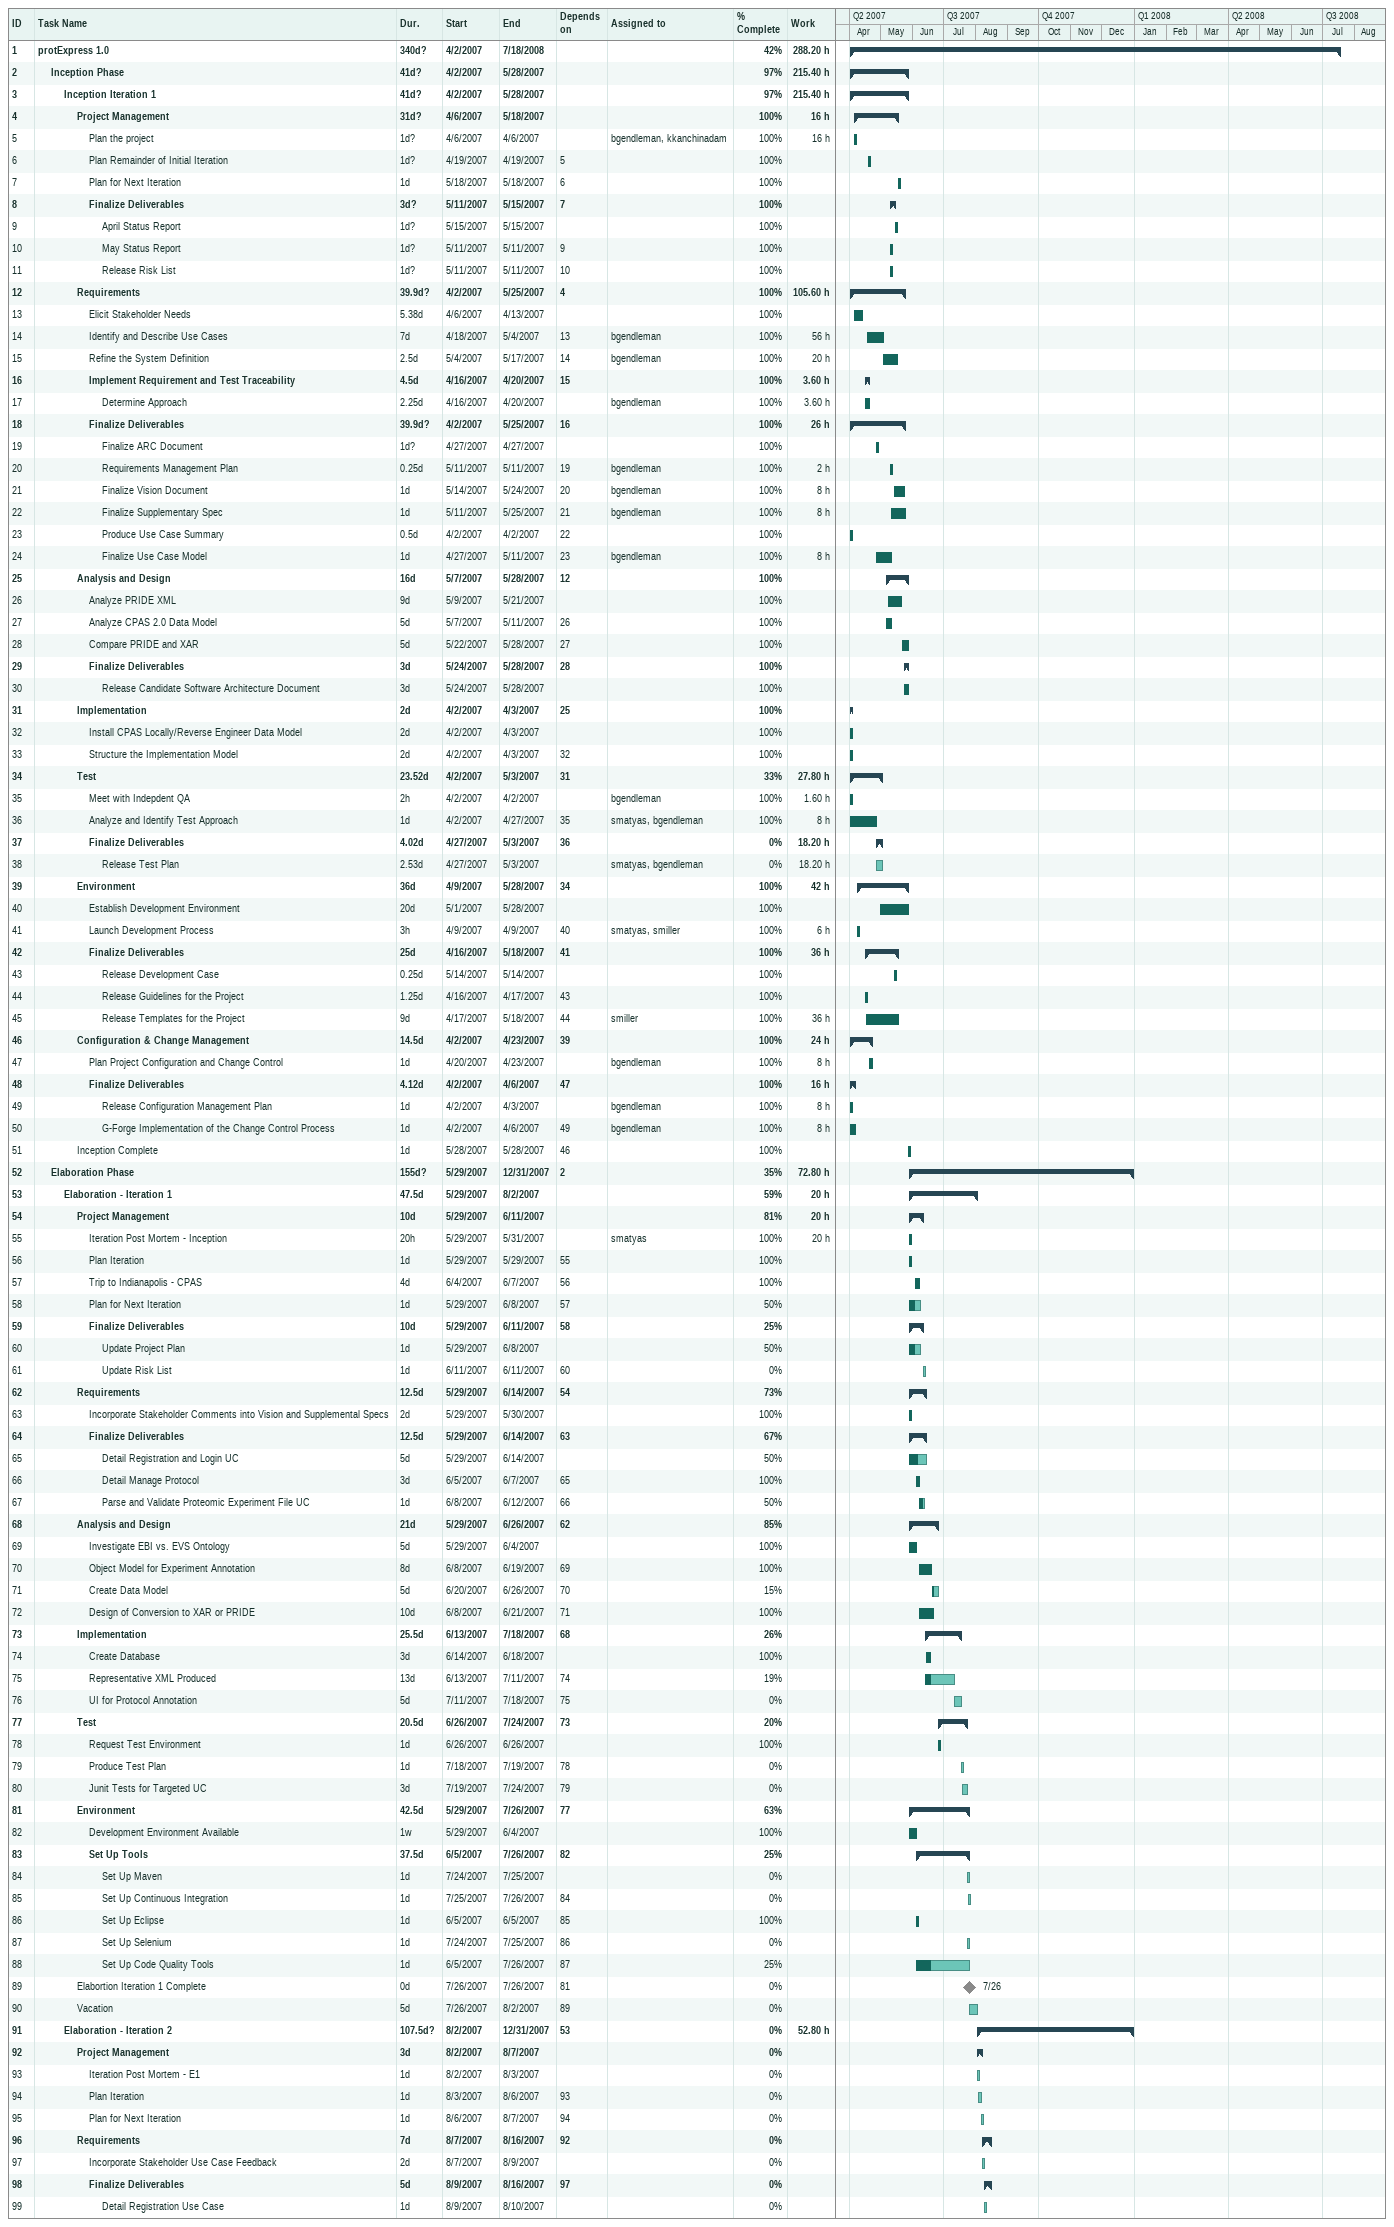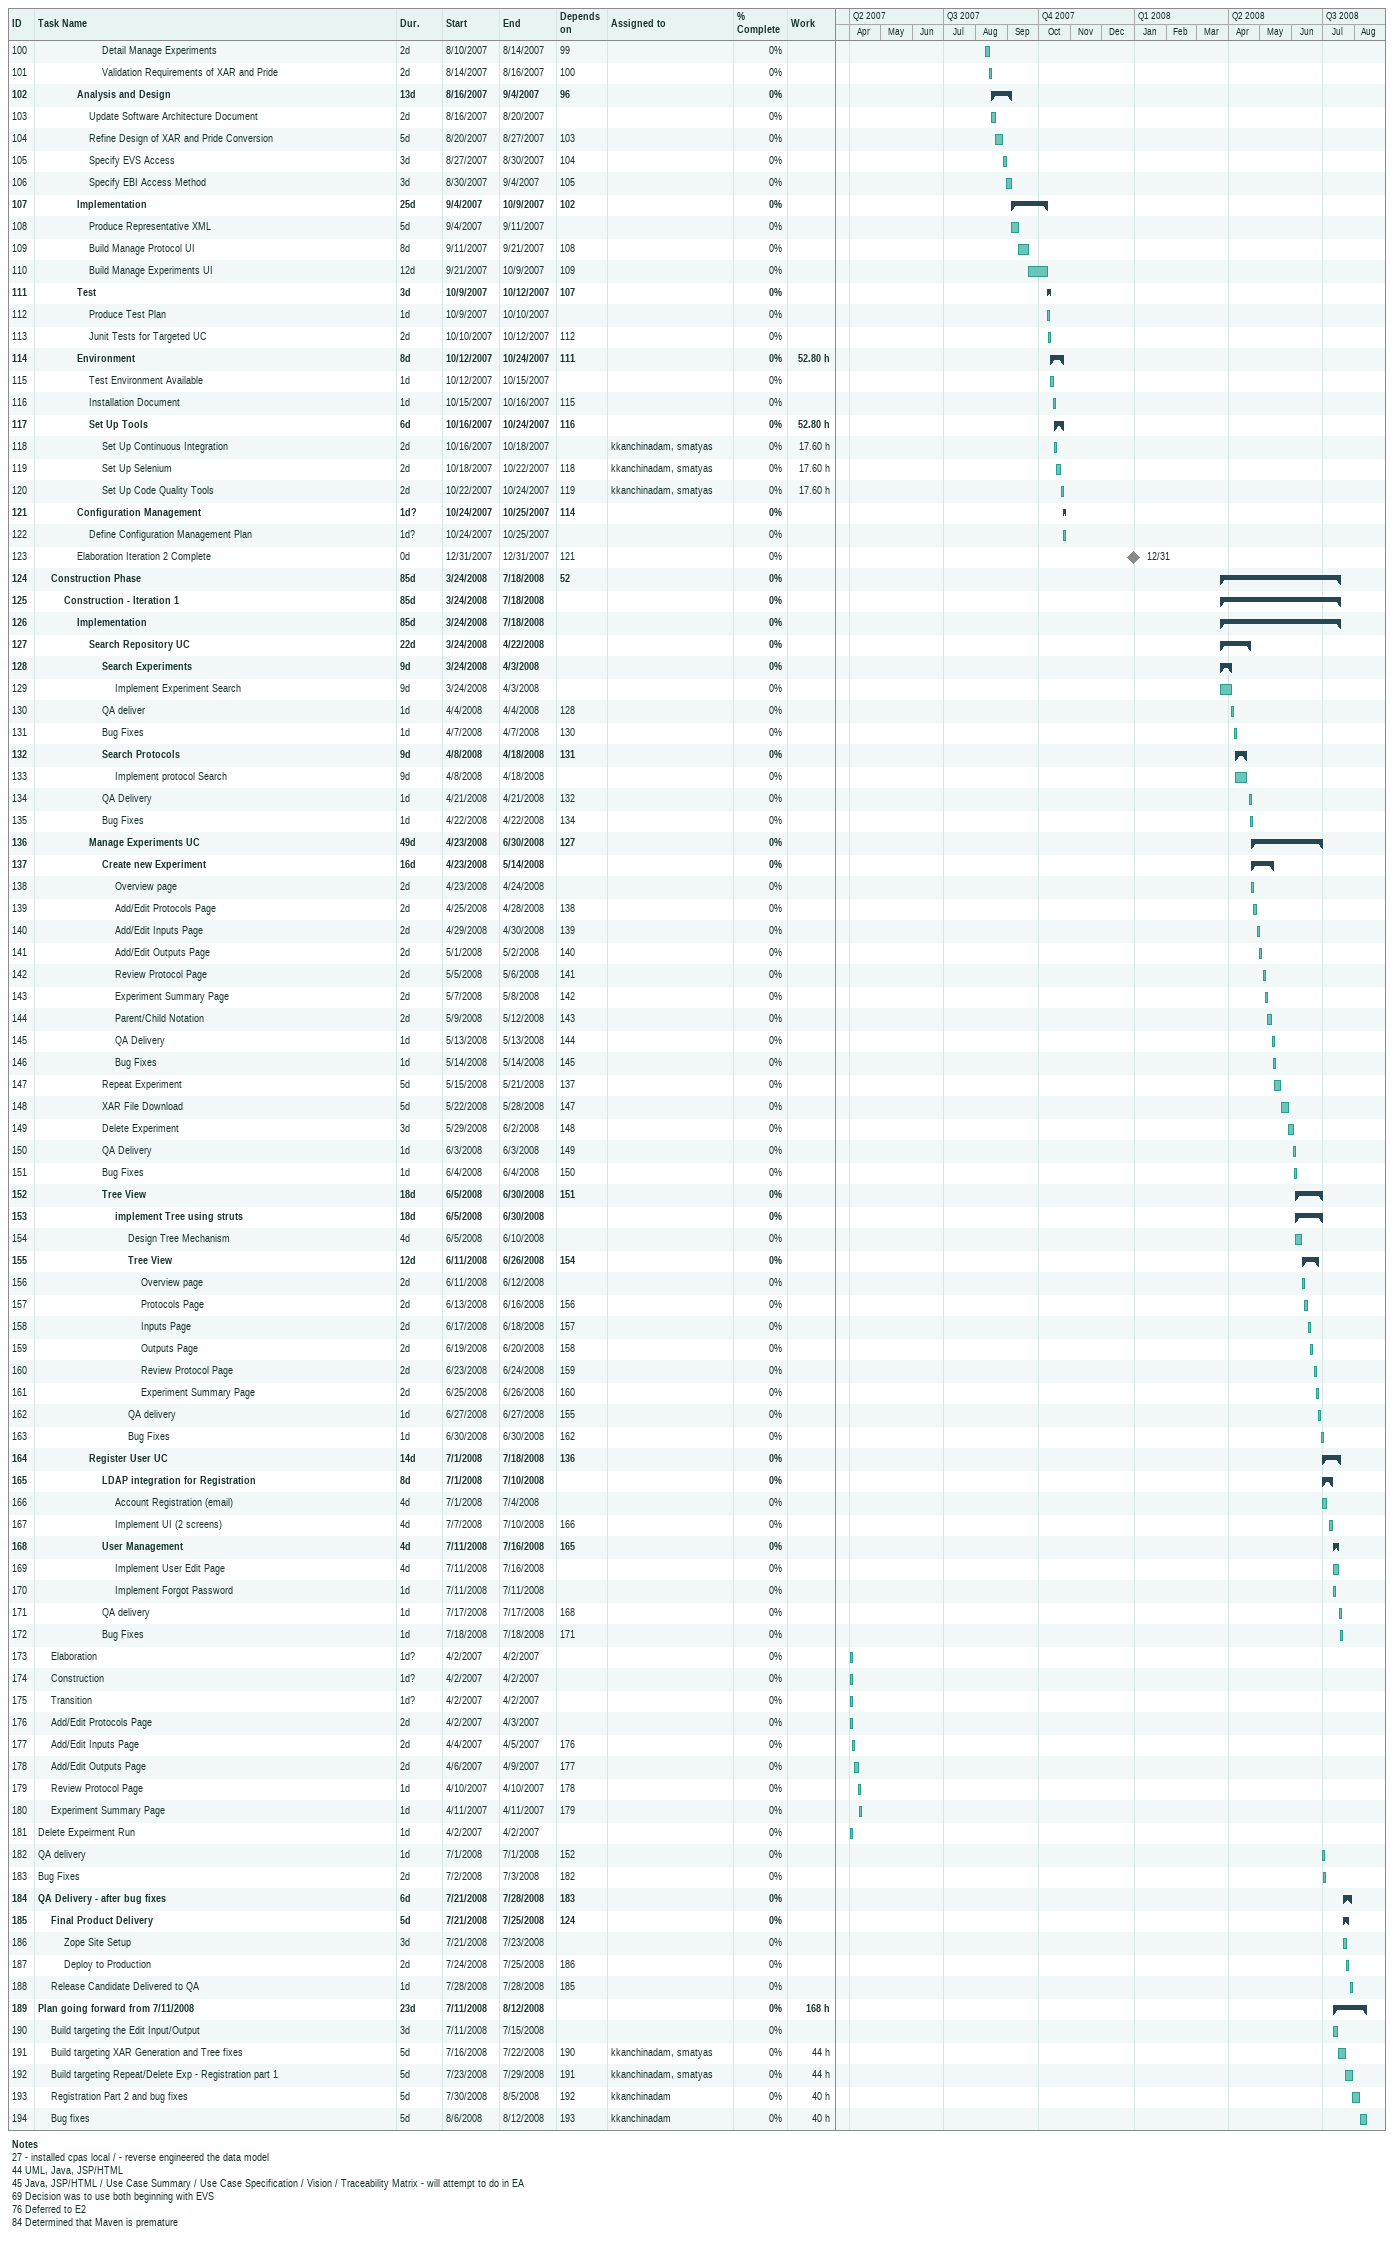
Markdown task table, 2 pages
| ID | Level | Task | Duration | Start | Finish | Predecessors | Resources | % complete | Work (h) |
|---|---|---|---|---|---|---|---|---|---|
| 1 | 1 | **protExpress 1.0** | 340d? | 2007-04-02 | 2008-07-18 |  |  | 42 | 288.20 |
| 2 | 2 | **Inception Phase** | 41d? | 2007-04-02 | 2007-05-28 |  |  | 97 | 215.40 |
| 3 | 3 | **Inception Iteration 1** | 41d? | 2007-04-02 | 2007-05-28 |  |  | 97 | 215.40 |
| 4 | 4 | **Project Management** | 31d? | 2007-04-06 | 2007-05-18 |  |  | 100 | 16 |
| 5 | 5 | Plan the project | 1d? | 2007-04-06 | 2007-04-06 |  | bgendleman, kkanchinadam | 100 | 16 |
| 6 | 5 | Plan Remainder of Initial Iteration | 1d? | 2007-04-19 | 2007-04-19 | 5 |  | 100 |  |
| 7 | 5 | Plan for Next Iteration | 1d | 2007-05-18 | 2007-05-18 | 6 |  | 100 |  |
| 8 | 5 | **Finalize Deliverables** | 3d? | 2007-05-11 | 2007-05-15 | 7 |  | 100 |  |
| 9 | 6 | April Status Report | 1d? | 2007-05-15 | 2007-05-15 |  |  | 100 |  |
| 10 | 6 | May Status Report | 1d? | 2007-05-11 | 2007-05-11 | 9 |  | 100 |  |
| 11 | 6 | Release Risk List | 1d? | 2007-05-11 | 2007-05-11 | 10 |  | 100 |  |
| 12 | 4 | **Requirements** | 39.9d? | 2007-04-02 | 2007-05-25 | 4 |  | 100 | 105.60 |
| 13 | 5 | Elicit Stakeholder Needs | 5.38d | 2007-04-06 | 2007-04-13 |  |  | 100 |  |
| 14 | 5 | Identify and Describe Use Cases | 7d | 2007-04-18 | 2007-05-04 | 13 | bgendleman | 100 | 56 |
| 15 | 5 | Refine the System Definition | 2.5d | 2007-05-04 | 2007-05-17 | 14 | bgendleman | 100 | 20 |
| 16 | 5 | **Implement Requirement and Test Traceability** | 4.5d | 2007-04-16 | 2007-04-20 | 15 |  | 100 | 3.60 |
| 17 | 6 | Determine Approach | 2.25d | 2007-04-16 | 2007-04-20 |  | bgendleman | 100 | 3.60 |
| 18 | 5 | **Finalize Deliverables** | 39.9d? | 2007-04-02 | 2007-05-25 | 16 |  | 100 | 26 |
| 19 | 6 | Finalize ARC Document | 1d? | 2007-04-27 | 2007-04-27 |  |  | 100 |  |
| 20 | 6 | Requirements Management Plan | 0.25d | 2007-05-11 | 2007-05-11 | 19 | bgendleman | 100 | 2 |
| 21 | 6 | Finalize Vision Document | 1d | 2007-05-14 | 2007-05-24 | 20 | bgendleman | 100 | 8 |
| 22 | 6 | Finalize Supplementary Spec | 1d | 2007-05-11 | 2007-05-25 | 21 | bgendleman | 100 | 8 |
| 23 | 6 | Produce Use Case Summary | 0.5d | 2007-04-02 | 2007-04-02 | 22 |  | 100 |  |
| 24 | 6 | Finalize Use Case Model | 1d | 2007-04-27 | 2007-05-11 | 23 | bgendleman | 100 | 8 |
| 25 | 4 | **Analysis and Design** | 16d | 2007-05-07 | 2007-05-28 | 12 |  | 100 |  |
| 26 | 5 | Analyze PRIDE XML | 9d | 2007-05-09 | 2007-05-21 |  |  | 100 |  |
| 27 | 5 | Analyze CPAS 2.0 Data Model | 5d | 2007-05-07 | 2007-05-11 | 26 |  | 100 |  |
| 28 | 5 | Compare PRIDE and XAR | 5d | 2007-05-22 | 2007-05-28 | 27 |  | 100 |  |
| 29 | 5 | **Finalize Deliverables** | 3d | 2007-05-24 | 2007-05-28 | 28 |  | 100 |  |
| 30 | 6 | Release Candidate Software Architecture Document | 3d | 2007-05-24 | 2007-05-28 |  |  | 100 |  |
| 31 | 4 | **Implementation** | 2d | 2007-04-02 | 2007-04-03 | 25 |  | 100 |  |
| 32 | 5 | Install CPAS Locally/Reverse Engineer Data Model | 2d | 2007-04-02 | 2007-04-03 |  |  | 100 |  |
| 33 | 5 | Structure the Implementation Model | 2d | 2007-04-02 | 2007-04-03 | 32 |  | 100 |  |
| 34 | 4 | **Test** | 23.52d | 2007-04-02 | 2007-05-03 | 31 |  | 33 | 27.80 |
| 35 | 5 | Meet with Indepdent QA | 2h | 2007-04-02 | 2007-04-02 |  | bgendleman | 100 | 1.60 |
| 36 | 5 | Analyze and Identify Test Approach | 1d | 2007-04-02 | 2007-04-27 | 35 | smatyas, bgendleman | 100 | 8 |
| 37 | 5 | **Finalize Deliverables** | 4.02d | 2007-04-27 | 2007-05-03 | 36 |  | 0 | 18.20 |
| 38 | 6 | Release Test Plan | 2.53d | 2007-04-27 | 2007-05-03 |  | smatyas, bgendleman | 0 | 18.20 |
| 39 | 4 | **Environment** | 36d | 2007-04-09 | 2007-05-28 | 34 |  | 100 | 42 |
| 40 | 5 | Establish Development Environment | 20d | 2007-05-01 | 2007-05-28 |  |  | 100 |  |
| 41 | 5 | Launch Development Process | 3h | 2007-04-09 | 2007-04-09 | 40 | smatyas, smiller | 100 | 6 |
| 42 | 5 | **Finalize Deliverables** | 25d | 2007-04-16 | 2007-05-18 | 41 |  | 100 | 36 |
| 43 | 6 | Release Development Case | 0.25d | 2007-05-14 | 2007-05-14 |  |  | 100 |  |
| 44 | 6 | Release Guidelines for the Project | 1.25d | 2007-04-16 | 2007-04-17 | 43 |  | 100 |  |
| 45 | 6 | Release Templates for the Project | 9d | 2007-04-17 | 2007-05-18 | 44 | smiller | 100 | 36 |
| 46 | 4 | **Configuration & Change Management** | 14.5d | 2007-04-02 | 2007-04-23 | 39 |  | 100 | 24 |
| 47 | 5 | Plan Project Configuration and Change Control | 1d | 2007-04-20 | 2007-04-23 |  | bgendleman | 100 | 8 |
| 48 | 5 | **Finalize Deliverables** | 4.12d | 2007-04-02 | 2007-04-06 | 47 |  | 100 | 16 |
| 49 | 6 | Release Configuration Management Plan | 1d | 2007-04-02 | 2007-04-03 |  | bgendleman | 100 | 8 |
| 50 | 6 | G-Forge Implementation of the Change Control Process | 1d | 2007-04-02 | 2007-04-06 | 49 | bgendleman | 100 | 8 |
| 51 | 4 | Inception Complete | 1d | 2007-05-28 | 2007-05-28 | 46 |  | 100 |  |
| 52 | 2 | **Elaboration Phase** | 155d? | 2007-05-29 | 2007-12-31 | 2 |  | 35 | 72.80 |
| 53 | 3 | **Elaboration - Iteration 1** | 47.5d | 2007-05-29 | 2007-08-02 |  |  | 59 | 20 |
| 54 | 4 | **Project Management** | 10d | 2007-05-29 | 2007-06-11 |  |  | 81 | 20 |
| 55 | 5 | Iteration Post Mortem - Inception | 20h | 2007-05-29 | 2007-05-31 |  | smatyas | 100 | 20 |
| 56 | 5 | Plan Iteration | 1d | 2007-05-29 | 2007-05-29 | 55 |  | 100 |  |
| 57 | 5 | Trip to Indianapolis - CPAS | 4d | 2007-06-04 | 2007-06-07 | 56 |  | 100 |  |
| 58 | 5 | Plan for Next Iteration | 1d | 2007-05-29 | 2007-06-08 | 57 |  | 50 |  |
| 59 | 5 | **Finalize Deliverables** | 10d | 2007-05-29 | 2007-06-11 | 58 |  | 25 |  |
| 60 | 6 | Update Project Plan | 1d | 2007-05-29 | 2007-06-08 |  |  | 50 |  |
| 61 | 6 | Update Risk List | 1d | 2007-06-11 | 2007-06-11 | 60 |  | 0 |  |
| 62 | 4 | **Requirements** | 12.5d | 2007-05-29 | 2007-06-14 | 54 |  | 73 |  |
| 63 | 5 | Incorporate Stakeholder Comments into Vision and Supplemental Specs | 2d | 2007-05-29 | 2007-05-30 |  |  | 100 |  |
| 64 | 5 | **Finalize Deliverables** | 12.5d | 2007-05-29 | 2007-06-14 | 63 |  | 67 |  |
| 65 | 6 | Detail Registration and Login UC | 5d | 2007-05-29 | 2007-06-14 |  |  | 50 |  |
| 66 | 6 | Detail Manage Protocol | 3d | 2007-06-05 | 2007-06-07 | 65 |  | 100 |  |
| 67 | 6 | Parse and Validate Proteomic Experiment File UC | 1d | 2007-06-08 | 2007-06-12 | 66 |  | 50 |  |
| 68 | 4 | **Analysis and Design** | 21d | 2007-05-29 | 2007-06-26 | 62 |  | 85 |  |
| 69 | 5 | Investigate EBI vs. EVS Ontology | 5d | 2007-05-29 | 2007-06-04 |  |  | 100 |  |
| 70 | 5 | Object Model for Experiment Annotation | 8d | 2007-06-08 | 2007-06-19 | 69 |  | 100 |  |
| 71 | 5 | Create Data Model | 5d | 2007-06-20 | 2007-06-26 | 70 |  | 15 |  |
| 72 | 5 | Design of Conversion to XAR or PRIDE | 10d | 2007-06-08 | 2007-06-21 | 71 |  | 100 |  |
| 73 | 4 | **Implementation** | 25.5d | 2007-06-13 | 2007-07-18 | 68 |  | 26 |  |
| 74 | 5 | Create Database | 3d | 2007-06-14 | 2007-06-18 |  |  | 100 |  |
| 75 | 5 | Representative XML Produced | 13d | 2007-06-13 | 2007-07-11 | 74 |  | 19 |  |
| 76 | 5 | UI for Protocol Annotation | 5d | 2007-07-11 | 2007-07-18 | 75 |  | 0 |  |
| 77 | 4 | **Test** | 20.5d | 2007-06-26 | 2007-07-24 | 73 |  | 20 |  |
| 78 | 5 | Request Test Environment | 1d | 2007-06-26 | 2007-06-26 |  |  | 100 |  |
| 79 | 5 | Produce Test Plan | 1d | 2007-07-18 | 2007-07-19 | 78 |  | 0 |  |
| 80 | 5 | Junit Tests for Targeted UC | 3d | 2007-07-19 | 2007-07-24 | 79 |  | 0 |  |
| 81 | 4 | **Environment** | 42.5d | 2007-05-29 | 2007-07-26 | 77 |  | 63 |  |
| 82 | 5 | Development Environment Available | 1w | 2007-05-29 | 2007-06-04 |  |  | 100 |  |
| 83 | 5 | **Set Up Tools** | 37.5d | 2007-06-05 | 2007-07-26 | 82 |  | 25 |  |
| 84 | 6 | Set Up Maven | 1d | 2007-07-24 | 2007-07-25 |  |  | 0 |  |
| 85 | 6 | Set Up Continuous Integration | 1d | 2007-07-25 | 2007-07-26 | 84 |  | 0 |  |
| 86 | 6 | Set Up Eclipse | 1d | 2007-06-05 | 2007-06-05 | 85 |  | 100 |  |
| 87 | 6 | Set Up Selenium | 1d | 2007-07-24 | 2007-07-25 | 86 |  | 0 |  |
| 88 | 6 | Set Up Code Quality Tools | 1d | 2007-06-05 | 2007-07-26 | 87 |  | 25 |  |
| 89 | 4 | Elabortion Iteration 1 Complete | 0d | 2007-07-26 | 2007-07-26 | 81 |  | 0 |  |
| 90 | 4 | Vacation | 5d | 2007-07-26 | 2007-08-02 | 89 |  | 0 |  |
| 91 | 3 | **Elaboration - Iteration 2** | 107.5d? | 2007-08-02 | 2007-12-31 | 53 |  | 0 | 52.80 |
| 92 | 4 | **Project Management** | 3d | 2007-08-02 | 2007-08-07 |  |  | 0 |  |
| 93 | 5 | Iteration Post Mortem - E1 | 1d | 2007-08-02 | 2007-08-03 |  |  | 0 |  |
| 94 | 5 | Plan Iteration | 1d | 2007-08-03 | 2007-08-06 | 93 |  | 0 |  |
| 95 | 5 | Plan for Next Iteration | 1d | 2007-08-06 | 2007-08-07 | 94 |  | 0 |  |
| 96 | 4 | **Requirements** | 7d | 2007-08-07 | 2007-08-16 | 92 |  | 0 |  |
| 97 | 5 | Incorporate Stakeholder Use Case Feedback | 2d | 2007-08-07 | 2007-08-09 |  |  | 0 |  |
| 98 | 5 | **Finalize Deliverables** | 5d | 2007-08-09 | 2007-08-16 | 97 |  | 0 |  |
| 99 | 6 | Detail Registration Use Case | 1d | 2007-08-09 | 2007-08-10 |  |  | 0 |  |
| 100 | 6 | Detail Manage Experiments | 2d | 2007-08-10 | 2007-08-14 | 99 |  | 0 |  |
| 101 | 6 | Validation Requirements of XAR and Pride | 2d | 2007-08-14 | 2007-08-16 | 100 |  | 0 |  |
| 102 | 4 | **Analysis and Design** | 13d | 2007-08-16 | 2007-09-04 | 96 |  | 0 |  |
| 103 | 5 | Update Software Architecture Document | 2d | 2007-08-16 | 2007-08-20 |  |  | 0 |  |
| 104 | 5 | Refine Design of XAR and Pride Conversion | 5d | 2007-08-20 | 2007-08-27 | 103 |  | 0 |  |
| 105 | 5 | Specify EVS Access | 3d | 2007-08-27 | 2007-08-30 | 104 |  | 0 |  |
| 106 | 5 | Specify EBI Access Method | 3d | 2007-08-30 | 2007-09-04 | 105 |  | 0 |  |
| 107 | 4 | **Implementation** | 25d | 2007-09-04 | 2007-10-09 | 102 |  | 0 |  |
| 108 | 5 | Produce Representative XML | 5d | 2007-09-04 | 2007-09-11 |  |  | 0 |  |
| 109 | 5 | Build Manage Protocol UI | 8d | 2007-09-11 | 2007-09-21 | 108 |  | 0 |  |
| 110 | 5 | Build Manage Experiments UI | 12d | 2007-09-21 | 2007-10-09 | 109 |  | 0 |  |
| 111 | 4 | **Test** | 3d | 2007-10-09 | 2007-10-12 | 107 |  | 0 |  |
| 112 | 5 | Produce Test Plan | 1d | 2007-10-09 | 2007-10-10 |  |  | 0 |  |
| 113 | 5 | Junit Tests for Targeted UC | 2d | 2007-10-10 | 2007-10-12 | 112 |  | 0 |  |
| 114 | 4 | **Environment** | 8d | 2007-10-12 | 2007-10-24 | 111 |  | 0 | 52.80 |
| 115 | 5 | Test Environment Available | 1d | 2007-10-12 | 2007-10-15 |  |  | 0 |  |
| 116 | 5 | Installation Document | 1d | 2007-10-15 | 2007-10-16 | 115 |  | 0 |  |
| 117 | 5 | **Set Up Tools** | 6d | 2007-10-16 | 2007-10-24 | 116 |  | 0 | 52.80 |
| 118 | 6 | Set Up Continuous Integration | 2d | 2007-10-16 | 2007-10-18 |  | kkanchinadam, smatyas | 0 | 17.60 |
| 119 | 6 | Set Up Selenium | 2d | 2007-10-18 | 2007-10-22 | 118 | kkanchinadam, smatyas | 0 | 17.60 |
| 120 | 6 | Set Up Code Quality Tools | 2d | 2007-10-22 | 2007-10-24 | 119 | kkanchinadam, smatyas | 0 | 17.60 |
| 121 | 4 | **Configuration Management** | 1d? | 2007-10-24 | 2007-10-25 | 114 |  | 0 |  |
| 122 | 5 | Define Configuration Management Plan | 1d? | 2007-10-24 | 2007-10-25 |  |  | 0 |  |
| 123 | 4 | Elaboration Iteration 2 Complete | 0d | 2007-12-31 | 2007-12-31 | 121 |  | 0 |  |
| 124 | 2 | **Construction Phase** | 85d | 2008-03-24 | 2008-07-18 | 52 |  | 0 |  |
| 125 | 3 | **Construction - Iteration 1** | 85d | 2008-03-24 | 2008-07-18 |  |  | 0 |  |
| 126 | 4 | **Implementation** | 85d | 2008-03-24 | 2008-07-18 |  |  | 0 |  |
| 127 | 5 | **Search Repository UC** | 22d | 2008-03-24 | 2008-04-22 |  |  | 0 |  |
| 128 | 6 | **Search Experiments** | 9d | 2008-03-24 | 2008-04-03 |  |  | 0 |  |
| 129 | 7 | Implement Experiment Search | 9d | 2008-03-24 | 2008-04-03 |  |  | 0 |  |
| 130 | 6 | QA deliver | 1d | 2008-04-04 | 2008-04-04 | 128 |  | 0 |  |
| 131 | 6 | Bug Fixes | 1d | 2008-04-07 | 2008-04-07 | 130 |  | 0 |  |
| 132 | 6 | **Search Protocols** | 9d | 2008-04-08 | 2008-04-18 | 131 |  | 0 |  |
| 133 | 7 | Implement protocol Search | 9d | 2008-04-08 | 2008-04-18 |  |  | 0 |  |
| 134 | 6 | QA Delivery | 1d | 2008-04-21 | 2008-04-21 | 132 |  | 0 |  |
| 135 | 6 | Bug Fixes | 1d | 2008-04-22 | 2008-04-22 | 134 |  | 0 |  |
| 136 | 5 | **Manage Experiments UC** | 49d | 2008-04-23 | 2008-06-30 | 127 |  | 0 |  |
| 137 | 6 | **Create new Experiment** | 16d | 2008-04-23 | 2008-05-14 |  |  | 0 |  |
| 138 | 7 | Overview page | 2d | 2008-04-23 | 2008-04-24 |  |  | 0 |  |
| 139 | 7 | Add/Edit Protocols Page | 2d | 2008-04-25 | 2008-04-28 | 138 |  | 0 |  |
| 140 | 7 | Add/Edit Inputs Page | 2d | 2008-04-29 | 2008-04-30 | 139 |  | 0 |  |
| 141 | 7 | Add/Edit Outputs Page | 2d | 2008-05-01 | 2008-05-02 | 140 |  | 0 |  |
| 142 | 7 | Review Protocol Page | 2d | 2008-05-05 | 2008-05-06 | 141 |  | 0 |  |
| 143 | 7 | Experiment Summary Page | 2d | 2008-05-07 | 2008-05-08 | 142 |  | 0 |  |
| 144 | 7 | Parent/Child Notation | 2d | 2008-05-09 | 2008-05-12 | 143 |  | 0 |  |
| 145 | 7 | QA Delivery | 1d | 2008-05-13 | 2008-05-13 | 144 |  | 0 |  |
| 146 | 7 | Bug Fixes | 1d | 2008-05-14 | 2008-05-14 | 145 |  | 0 |  |
| 147 | 6 | Repeat Experiment | 5d | 2008-05-15 | 2008-05-21 | 137 |  | 0 |  |
| 148 | 6 | XAR File Download | 5d | 2008-05-22 | 2008-05-28 | 147 |  | 0 |  |
| 149 | 6 | Delete Experiment | 3d | 2008-05-29 | 2008-06-02 | 148 |  | 0 |  |
| 150 | 6 | QA Delivery | 1d | 2008-06-03 | 2008-06-03 | 149 |  | 0 |  |
| 151 | 6 | Bug Fixes | 1d | 2008-06-04 | 2008-06-04 | 150 |  | 0 |  |
| 152 | 6 | **Tree View** | 18d | 2008-06-05 | 2008-06-30 | 151 |  | 0 |  |
| 153 | 7 | **implement Tree using struts** | 18d | 2008-06-05 | 2008-06-30 |  |  | 0 |  |
| 154 | 8 | Design Tree Mechanism | 4d | 2008-06-05 | 2008-06-10 |  |  | 0 |  |
| 155 | 8 | **Tree View** | 12d | 2008-06-11 | 2008-06-26 | 154 |  | 0 |  |
| 156 | 9 | Overview page | 2d | 2008-06-11 | 2008-06-12 |  |  | 0 |  |
| 157 | 9 | Protocols Page | 2d | 2008-06-13 | 2008-06-16 | 156 |  | 0 |  |
| 158 | 9 | Inputs Page | 2d | 2008-06-17 | 2008-06-18 | 157 |  | 0 |  |
| 159 | 9 | Outputs Page | 2d | 2008-06-19 | 2008-06-20 | 158 |  | 0 |  |
| 160 | 9 | Review Protocol Page | 2d | 2008-06-23 | 2008-06-24 | 159 |  | 0 |  |
| 161 | 9 | Experiment Summary Page | 2d | 2008-06-25 | 2008-06-26 | 160 |  | 0 |  |
| 162 | 8 | QA delivery | 1d | 2008-06-27 | 2008-06-27 | 155 |  | 0 |  |
| 163 | 8 | Bug Fixes | 1d | 2008-06-30 | 2008-06-30 | 162 |  | 0 |  |
| 164 | 5 | **Register User UC** | 14d | 2008-07-01 | 2008-07-18 | 136 |  | 0 |  |
| 165 | 6 | **LDAP integration for Registration** | 8d | 2008-07-01 | 2008-07-10 |  |  | 0 |  |
| 166 | 7 | Account Registration (email) | 4d | 2008-07-01 | 2008-07-04 |  |  | 0 |  |
| 167 | 7 | Implement UI (2 screens) | 4d | 2008-07-07 | 2008-07-10 | 166 |  | 0 |  |
| 168 | 6 | **User Management** | 4d | 2008-07-11 | 2008-07-16 | 165 |  | 0 |  |
| 169 | 7 | Implement User Edit Page | 4d | 2008-07-11 | 2008-07-16 |  |  | 0 |  |
| 170 | 7 | Implement Forgot Password | 1d | 2008-07-11 | 2008-07-11 |  |  | 0 |  |
| 171 | 6 | QA delivery | 1d | 2008-07-17 | 2008-07-17 | 168 |  | 0 |  |
| 172 | 6 | Bug Fixes | 1d | 2008-07-18 | 2008-07-18 | 171 |  | 0 |  |
| 173 | 2 | Elaboration | 1d? | 2007-04-02 | 2007-04-02 |  |  | 0 |  |
| 174 | 2 | Construction | 1d? | 2007-04-02 | 2007-04-02 |  |  | 0 |  |
| 175 | 2 | Transition | 1d? | 2007-04-02 | 2007-04-02 |  |  | 0 |  |
| 176 | 2 | Add/Edit Protocols Page | 2d | 2007-04-02 | 2007-04-03 |  |  | 0 |  |
| 177 | 2 | Add/Edit Inputs Page | 2d | 2007-04-04 | 2007-04-05 | 176 |  | 0 |  |
| 178 | 2 | Add/Edit Outputs Page | 2d | 2007-04-06 | 2007-04-09 | 177 |  | 0 |  |
| 179 | 2 | Review Protocol Page | 1d | 2007-04-10 | 2007-04-10 | 178 |  | 0 |  |
| 180 | 2 | Experiment Summary Page | 1d | 2007-04-11 | 2007-04-11 | 179 |  | 0 |  |
| 181 | 1 | Delete Expeirment Run | 1d | 2007-04-02 | 2007-04-02 |  |  | 0 |  |
| 182 | 1 | QA delivery | 1d | 2008-07-01 | 2008-07-01 | 152 |  | 0 |  |
| 183 | 1 | Bug Fixes | 2d | 2008-07-02 | 2008-07-03 | 182 |  | 0 |  |
| 184 | 1 | **QA Delivery - after bug fixes** | 6d | 2008-07-21 | 2008-07-28 | 183 |  | 0 |  |
| 185 | 2 | **Final Product Delivery** | 5d | 2008-07-21 | 2008-07-25 | 124 |  | 0 |  |
| 186 | 3 | Zope Site Setup | 3d | 2008-07-21 | 2008-07-23 |  |  | 0 |  |
| 187 | 3 | Deploy to Production | 2d | 2008-07-24 | 2008-07-25 | 186 |  | 0 |  |
| 188 | 2 | Release Candidate Delivered to QA | 1d | 2008-07-28 | 2008-07-28 | 185 |  | 0 |  |
| 189 | 1 | **Plan going forward from 7/11/2008** | 23d | 2008-07-11 | 2008-08-12 |  |  | 0 | 168 |
| 190 | 2 | Build targeting the Edit Input/Output | 3d | 2008-07-11 | 2008-07-15 |  |  | 0 |  |
| 191 | 2 | Build targeting XAR Generation and Tree fixes | 5d | 2008-07-16 | 2008-07-22 | 190 | kkanchinadam, smatyas | 0 | 44 |
| 192 | 2 | Build targeting Repeat/Delete Exp - Registration part 1 | 5d | 2008-07-23 | 2008-07-29 | 191 | kkanchinadam, smatyas | 0 | 44 |
| 193 | 2 | Registration Part 2 and bug fixes | 5d | 2008-07-30 | 2008-08-05 | 192 | kkanchinadam | 0 | 40 |
| 194 | 2 | Bug fixes | 5d | 2008-08-06 | 2008-08-12 | 193 | kkanchinadam | 0 | 40 |

Notes
- 27: - installed cpas local / - reverse engineered the data model
- 44: UML, Java, JSP/HTML
- 45: Java, JSP/HTML / Use Case Summary / Use Case Specification / Vision / Traceability Matrix - will attempt to do in EA
- 69: Decision was to use both beginning with EVS
- 76: Deferred to E2
- 84: Determined that Maven is premature
